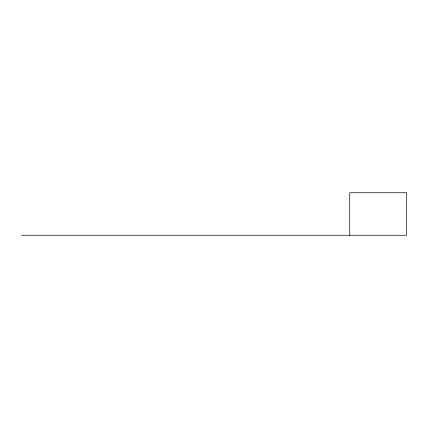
<?xml version="1.0" encoding="UTF-8"?>
<svg xmlns="http://www.w3.org/2000/svg" width="428" height="428" viewBox="0 0 428 428"><rect width="100%" height="100%" fill="white"/><g stroke="black" fill="none" stroke-linecap="round" stroke-linejoin="round"><path stroke-width="0.64" d="M21.4 235.261L406.6 235.261L406.6 192.739L349.719 192.739L349.719 235.261"/></g></svg>
